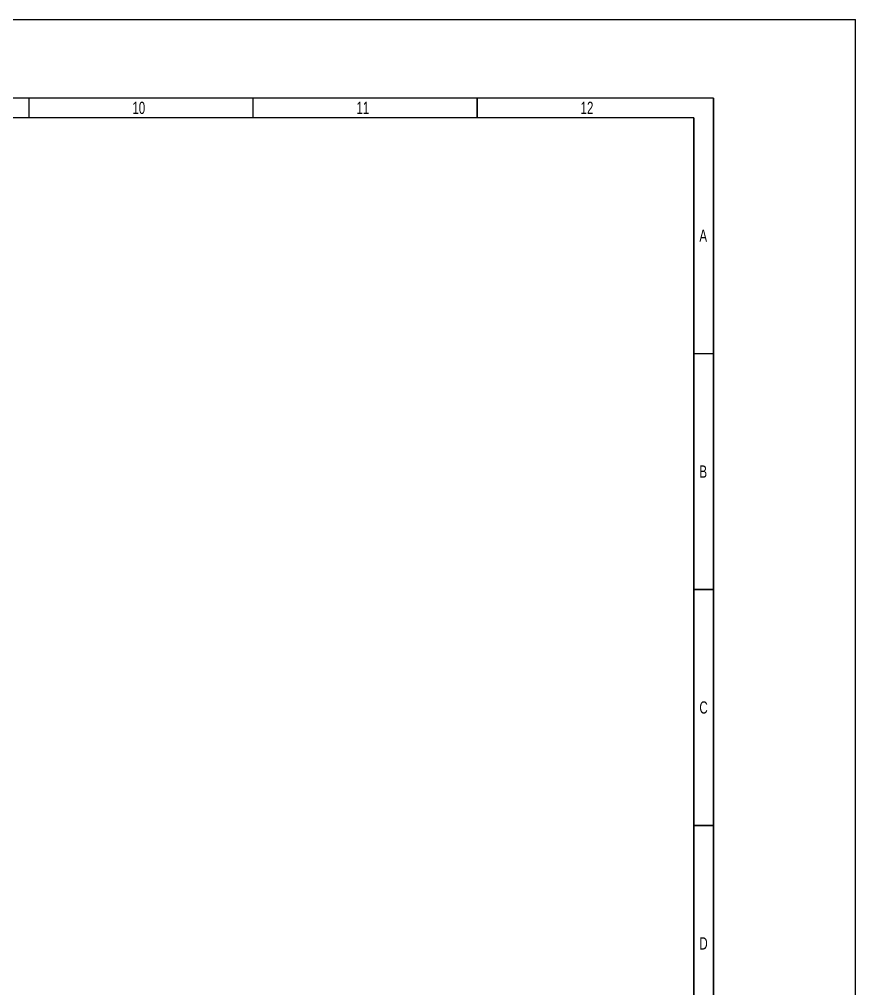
# Model space of a CAD drawing. Extents: x 0 to 594, y 0 to 420.
# Drawn here: x 423.9 to 594, y 222.8 to 420 of the extents above; entities that cross this region are included whole.
import ezdxf

# ---------------------------------------------------------------- set-up
doc = ezdxf.new("R2010")
doc.units = 0
doc.header["$LTSCALE"] = 32.67
doc.layers.get('0').update_dxf_attribs({"linetype": 'CONTINUOUS'})
doc.styles.get("Standard").update_dxf_attribs({"font": 'txt', "width": 0.7})

msp = doc.modelspace()

# ---------------------------------------------------------------- linework, layer by layer
at = {"color": 7, "linetype": 'CONTINUOUS'}
for p in [(0, 420), (594, 0)]:
    msp.add_line(p, (594, 420), dxfattribs=at)
at = {"color": 7, "linetype": 'CONTINUOUS', "const_width": 0.3}
for points in [[(565.1, 404), (13.1, 404)], [(565.1, 12), (565.1, 404)], [(561.1, 400), (17.1, 400)], [(561.1, 16), (561.1, 400)]]:
    msp.add_lwpolyline(points, dxfattribs=at)
at = {"color": 5, "linetype": 'CONTINUOUS', "const_width": 0.3}
for points in [[(425.85, 400), (425.85, 404)], [(471.433, 400), (471.433, 404)], [(517.017, 400), (517.017, 404)], [(565.1, 352), (561.1, 352)], [(565.1, 304), (561.1, 304)], [(565.1, 256), (561.1, 256)]]:
    msp.add_lwpolyline(points, dxfattribs=at)

# ---------------------------------------------------------------- texts
at = {"color": 2, "linetype": 'CONTINUOUS', "width": 0.7}
for s, p in [('10', (446.892, 400.75)), ('11', (492.475, 400.75)), ('12', (538.058, 400.75)), ('A', (562.225, 374.75)), ('B', (562.225, 326.75)), ('C', (562.225, 278.75)), ('D', (562.225, 230.75))]:
    msp.add_text(s, height=2.5, dxfattribs=at).set_placement(p)

doc.saveas('drawing.dxf')
